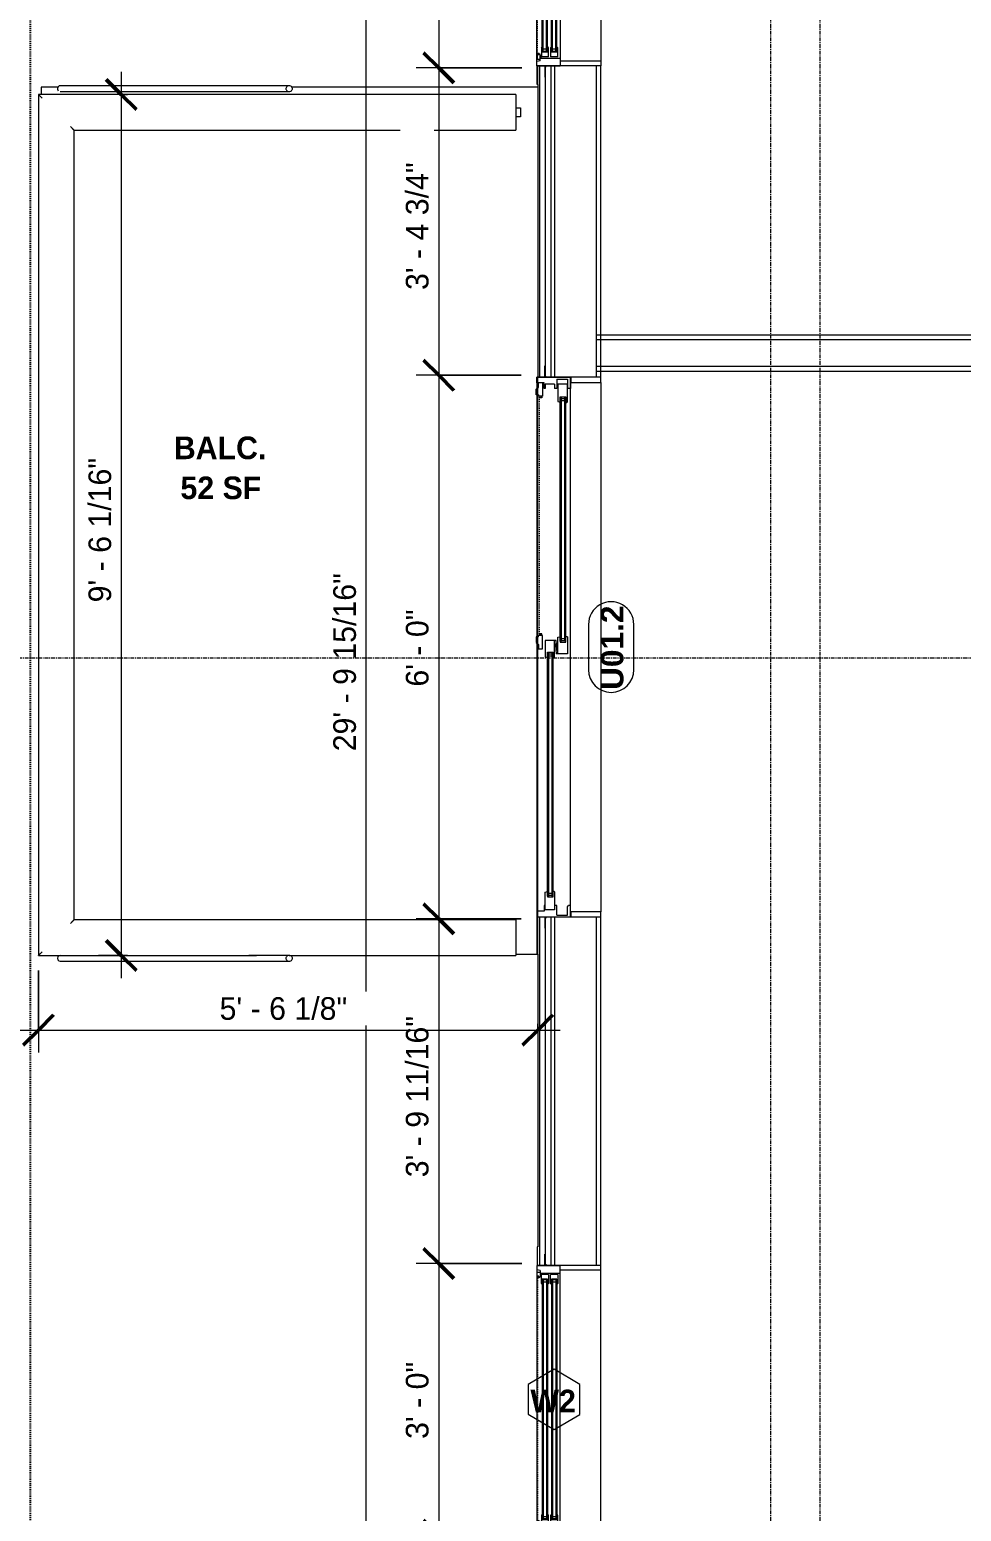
# Model space of a CAD drawing. Header units: inches. Extents: x -4058 to -1781, y 9814 to 12264.
# Drawn here: x -3927.5 to -3804.1, y 10054.2 to 10250.4 of the extents above; entities that cross this region are included whole.
import ezdxf

# ---------------------------------------------------------------- set-up
doc = ezdxf.new("R2010")
doc.units = ezdxf.units.IN
doc.header["$MEASUREMENT"] = 0
for name, pattern in [('Dash', [0.25, 0.125, -0.125]), ('Dash 3_32_', [0.1875, 0.09375, -0.09375]), ('Dash_2_', [0.25, 0.125, -0.125]), ('Grid Line 1_2_', [0.875, 0.5, -0.125, 0.125, -0.125])]:
    doc.linetypes.add(name, pattern=pattern)
for name, color, linetype, lineweight in [('0-1', 7, 'Continuous', 5), ('0-2', 7, 'Continuous', 9), ('A-ANNO-DIMS', 211, 'Continuous', 9), ('A-ANNO-DIMS-32', 211, 'Continuous', 9), ('A-AREA-IDEN', 2, 'Continuous', 9), ('A-DETL-1', 90, 'Dash 3_32_', 9), ('A-DETL-GENF-1', 7, 'Continuous', 9), ('A-DETL-GENF-2', 92, 'Continuous', 18), ('A-DETL-GENF-HDLN-1', 7, 'Dash', 9), ('A-DETL-GENF-HDLN-2', 1, 'Continuous', 18), ('A-DOOR', 31, 'Continuous', 18), ('A-DOOR-1', 7, 'Continuous', 9), ('A-DOOR-FRAM-1', 7, 'Continuous', 9), ('A-DOOR-IDEN', 31, 'Continuous', 9), ('A-FLOR-1', 7, 'Continuous', 9), ('A-FLOR-2', 192, 'Continuous', 9), ('A-FLOR-HRAL-1', 7, 'Continuous', 9), ('A-GLAZ', 151, 'Continuous', 18), ('A-GLAZ-1', 7, 'Continuous', 9), ('A-GLAZ-IDEN', 152, 'Continuous', 9), ('A-WALL-1', 7, 'Continuous', 9), ('A-WALL-2', 113, 'Continuous', 9), ('S-BEAM-1', 7, 'Continuous', 9), ('S-GRID-1', 1, 'Grid Line 1_2_', 9)]:
    doc.layers.add(name, color=color, linetype=linetype, lineweight=lineweight)
doc.layers.add('0-4', color=250, linetype='Dash_2_')
doc.styles.add('Arial_B', font='arialbd.ttf', dxfattribs={"height": 3})
doc.styles.add('Century Gothic', font='ufonts.com_century-gothic.ttf', dxfattribs={"height": 3})
doc.styles.add('Century Gothic_B', font='GOTHICB.TTF', dxfattribs={"height": 3})
doc.dimstyles.new('MARKETING_DIMENSION', dxfattribs={"dimscale": 12, "dimtxt": 3.132505, "dimasz": 0.333333, "dimexe": 0.25, "dimexo": 0.166667, "dimgap": 0.041667, "dimtad": 1, "dimdec": 4, "dimrnd": 0.0625, "dimzin": 3, "dimdsep": 46, "dimlunit": 4, "dimtxsty": 'Century Gothic', "dimblk1": 'OBLIQUE', "dimblk2": 'OBLIQUE', "dimsah": 1, "dimcen": 0.09, "dimdle": 0.25, "dimazin": 0, "dimtfac": 1, "dimtdec": 4, "dimtix": 1, "dimtmove": 0, "dimatfit": 3, "dimfxl": 1, "dimtvp": 1, "dimtfill": 1, "dimfrac": 2, "dimtolj": 1, "dimtzin": 0, "dimarcsym": 2})
doc.dimstyles.new('MARKETING_DIMENSION_1', dxfattribs={"dimscale": 12, "dimtxt": 3.132505, "dimasz": 0.333333, "dimexe": 0.25, "dimexo": 0.166667, "dimgap": 0.041667, "dimtad": 1, "dimdec": 4, "dimrnd": 0.0625, "dimzin": 3, "dimdsep": 46, "dimlunit": 4, "dimtxsty": 'Century Gothic', "dimblk1": 'OBLIQUE', "dimblk2": 'OBLIQUE', "dimsah": 1, "dimcen": 0.09, "dimdle": 0.25, "dimazin": 0, "dimtfac": 1, "dimtdec": 4, "dimtix": 1, "dimtmove": 0, "dimatfit": 3, "dimfxl": 1, "dimtvp": 1, "dimtfill": 1, "dimfrac": 2, "dimtolj": 1, "dimtzin": 0, "dimarcsym": 2})
doc.dimstyles.new('THE_DIMENSION_STRING_3', dxfattribs={"dimscale": 12, "dimtxt": 3.132505, "dimasz": 0.333333, "dimexe": 0.25, "dimexo": 0.166667, "dimgap": 0.041667, "dimtad": 1, "dimdec": 4, "dimrnd": 0.0625, "dimzin": 3, "dimdsep": 46, "dimlunit": 4, "dimtxsty": 'Century Gothic', "dimblk1": 'OBLIQUE', "dimblk2": 'OBLIQUE', "dimsah": 1, "dimcen": 0.09, "dimdle": 0.25, "dimazin": 0, "dimtfac": 1, "dimtdec": 4, "dimtix": 1, "dimtmove": 0, "dimatfit": 3, "dimfxl": 1, "dimtvp": 1, "dimtfill": 1, "dimfrac": 2, "dimtolj": 1, "dimtzin": 0, "dimarcsym": 2})
doc.dimstyles.new('THE_DIMENSION_STRING_4', dxfattribs={"dimscale": 12, "dimtxt": 3.132505, "dimasz": 0.333333, "dimexe": 0.25, "dimexo": 0.166667, "dimgap": 0.041667, "dimtad": 1, "dimdec": 4, "dimrnd": 0.0625, "dimzin": 3, "dimdsep": 46, "dimlunit": 4, "dimtxsty": 'Century Gothic', "dimblk1": 'OBLIQUE', "dimblk2": 'OBLIQUE', "dimsah": 1, "dimcen": 0.09, "dimdle": 0.25, "dimazin": 0, "dimtfac": 1, "dimtdec": 4, "dimtix": 1, "dimtmove": 0, "dimatfit": 3, "dimfxl": 1, "dimtvp": 1, "dimtfill": 1, "dimfrac": 2, "dimtolj": 1, "dimtzin": 0, "dimarcsym": 2})

# ---------------------------------------------------------------- blocks, each defined once
blk = doc.blocks.new('Door-Sliding-Marvin-2_Panel_Patio_Door-Essential - MARVIN ESSENTIAL SLIDING - 6_-0_X6_-10_ - 2ND FLOOR-3344870-UNIT PLANS - 2ND FLOOR')
at = {"layer": 'A-DETL-GENF-1'}
for p, q in [((-32.87, 2.72), (-32.87, 2.27)), ((-32.61, 2.72), (-32.61, 2.27))]:
    blk.add_line(p, q, dxfattribs=at)
at = {"layer": 'A-DETL-GENF-2'}
for p, q in [((-35, 4.28), (-35.75, 4.28)), ((-35.75, 4.28), (-35.75, -0.19)), ((-35, 3.31), (-35, 4.28)), ((-37.25, 3.19), (-37.25, 3.23)), ((-35.75, 3.23), (-37.25, 3.23)), ((-35.91, 3.19), (-37.25, 3.19)), ((-35.91, 3.19), (-35.91, 3.08)), ((-35.75, 3.08), (-35.91, 3.08)), ((-34.25, 3.31), (-35, 3.31)), ((-34.81, 3.19), (-32.46, 3.19)), ((-34.81, 1.94), (-34.81, 3.19)), ((-34.25, 3.19), (-34.25, 3.31)), ((-32.38, 2.87), (-33.09, 2.87)), ((-33.09, 2.87), (-33.09, 2.12)), ((-33.09, 2.12), (-32.34, 2.12)), ((-32.98, 2.72), (-32.98, 2.87)), ((-32.98, 2.27), (-32.98, 2.12)), ((-32.46, 3.19), (-32.38, 2.87)), ((-32.34, 2), (-32.41, 1.94)), ((-32.34, 2.12), (-32.34, 2)), ((-35.5, 1.62), (-35.5, 0.25)), ((-35.5, 1.62), (-34.25, 1.62)), ((-35.5, 0.25), (-34.39, 0.25)), ((-32.41, 1.94), (-34.81, 1.94)), ((-34.39, 0.25), (-34.25, 0.1)), ((-34.25, 1.62), (-34.25, 1.94)), ((-34.25, -0.19), (-34.25, 0.1)), ((-35.75, -0.19), (-34.25, -0.19)), ((-35.06, -0.22), (-35.75, -0.22)), ((-35.75, -0.22), (-35.75, -4.19)), ((-35.06, -4.19), (-35.06, -0.22)), ((35.06, -0.22), (35.06, -4.19)), ((35.75, -0.22), (35.06, -0.22)), ((35.75, -4.19), (35.75, -0.22)), ((-35.75, -4.19), (-35.06, -4.19)), ((35.06, -4.19), (35.75, -4.19))]:
    blk.add_line(p, q, dxfattribs=at)
at = {"layer": 'A-DETL-GENF-HDLN-1'}
blk.add_line((1.75, 3.94), (33.01, 3.94), dxfattribs=at)
at = {"layer": 'A-DETL-GENF-HDLN-2'}
for p, q in [((-0.24, 4.05), (-0.24, 3.53)), ((0.34, 4.05), (-0.24, 4.05)), ((0.6, 4.36), (0.34, 4.05)), ((1.35, 4.36), (0.6, 4.36)), ((1.35, 4.05), (1.35, 4.36)), ((1.35, 4.05), (1.51, 4.05)), ((1.51, 3.69), (1.51, 4.05)), ((1.64, 3.83), (1.64, 3.94)), ((1.75, 3.94), (1.64, 3.94)), ((1.75, 3.65), (1.75, 3.94)), ((33.01, 3.94), (33.12, 3.94)), ((33.01, 3.65), (33.01, 3.94)), ((33.12, 3.83), (33.12, 3.94)), ((33.25, 3.69), (33.25, 4.05)), ((33.41, 4.05), (33.25, 4.05)), ((33.41, 4.05), (33.41, 4.36)), ((33.41, 4.36), (34.16, 4.36)), ((34.16, 4.36), (34.42, 4.05)), ((34.42, 4.05), (35, 4.05)), ((35, 4.28), (35.75, 4.28)), ((35, 3.31), (35, 4.28)), ((35.75, 4.28), (35.75, -0.19)), ((-32.87, 2.72), (-32.87, 2.27)), ((-32.61, 2.72), (-32.61, 2.27)), ((-0.66, 2.12), (-1.41, 2.12)), ((-1.41, 2.12), (-1.41, 2)), ((-1.41, 2), (-1.34, 1.94)), ((-1.29, 3.19), (-1.38, 2.87)), ((-1.38, 2.87), (-0.66, 2.87)), ((0.87, 3.19), (-1.29, 3.19)), ((-1.14, 2.72), (-1.14, 2.27)), ((-0.88, 2.72), (-0.88, 2.27)), ((-0.77, 2.72), (-0.77, 2.87)), ((-0.77, 2.27), (-0.77, 2.12)), ((-0.66, 2.87), (-0.66, 2.12)), ((-0.24, 3.53), (1.51, 3.53)), ((0.87, 1.72), (0.87, 3.19)), ((1.71, 3.69), (1.51, 3.69)), ((1.51, 3.65), (1.75, 3.65)), ((1.51, 3.53), (1.51, 3.65)), ((1.64, 3.83), (1.71, 3.83)), ((1.71, 3.83), (1.71, 3.69)), ((33.25, 3.65), (33.01, 3.65)), ((33.12, 3.83), (33.05, 3.83)), ((33.05, 3.83), (33.05, 3.69)), ((33.05, 3.69), (33.25, 3.69)), ((33.25, 3.53), (33.25, 3.65)), ((35, 3.53), (33.25, 3.53)), ((34.25, 3.19), (34.25, 3.31)), ((34.25, 3.31), (35, 3.31)), ((34.81, 3.19), (34.25, 3.19)), ((34.81, 1.94), (34.81, 3.19)), ((35.75, 3.23), (37.25, 3.23)), ((35.75, 3.08), (35.9, 3.08)), ((35.9, 3.19), (35.9, 3.08)), ((35.9, 3.19), (37.25, 3.19)), ((37.25, 3.19), (37.25, 3.23)), ((-1.34, 1.94), (0.87, 1.94)), ((0.24, 1.82), (-0.88, 1.72)), ((-0.88, 0.25), (-0.88, 1.72)), ((-0.88, 1.5), (1.29, 1.5)), ((1.34, 0.25), (-0.88, 0.25)), ((-0.43, 1.68), (0.43, 1.76)), ((-0.43, 1.58), (-0.43, 1.68)), ((-0.24, 1.58), (-0.43, 1.58)), ((-0.24, 1.62), (0.87, 1.72)), ((-0.24, 1.62), (-0.24, 1.7)), ((-0.24, 1.51), (-0.24, 1.58)), ((0.24, 1.93), (0.24, 1.86)), ((0.24, 1.86), (0.43, 1.86)), ((0.24, 1.82), (0.24, 1.74)), ((0.43, 1.86), (0.43, 1.76)), ((0.66, 1.19), (0.66, 0.44)), ((1.37, 1.19), (0.66, 1.19)), ((0.66, 0.44), (1.41, 0.44)), ((0.77, 1.04), (0.77, 1.19)), ((0.77, 0.58), (0.77, 0.44)), ((0.88, 1.04), (0.88, 0.58)), ((1.14, 1.04), (1.14, 0.58)), ((1.29, 1.5), (1.37, 1.19)), ((1.41, 0.31), (1.34, 0.25)), ((1.41, 0.44), (1.41, 0.31)), ((33.16, 0.44), (32.41, 0.44)), ((32.41, 0.44), (32.41, 0.31)), ((32.41, 0.31), (32.47, 0.25)), ((32.52, 1.5), (32.44, 1.19)), ((32.44, 1.19), (33.16, 1.19)), ((32.47, 0.25), (34.84, 0.25)), ((34.84, 1.5), (32.52, 1.5)), ((32.68, 1.04), (32.68, 0.58)), ((32.93, 1.04), (32.93, 0.58)), ((33.04, 1.04), (33.04, 1.19)), ((33.04, 0.58), (33.04, 0.44)), ((33.16, 1.19), (33.16, 0.44)), ((34.81, 1.94), (34.25, 1.94)), ((34.25, 1.62), (34.25, 1.94)), ((35.5, 1.62), (34.25, 1.62)), ((34.39, 0.25), (34.25, 0.1)), ((34.25, -0.19), (34.25, 0.1)), ((35.5, 0.25), (34.39, 0.25)), ((34.84, 0.25), (34.84, 1.5)), ((35.5, 1.62), (35.5, 0.25)), ((35.75, -0.19), (34.25, -0.19))]:
    blk.add_line(p, q, dxfattribs=at)
at = {"layer": 'A-DOOR'}
for p, q in [((-32.98, 2.87), (-0.77, 2.87)), ((-32.98, 2.72), (-0.77, 2.72)), ((-32.98, 2.27), (-0.77, 2.27)), ((-32.98, 2.12), (-0.77, 2.12)), ((0.77, 1.19), (33.04, 1.19)), ((0.77, 1.04), (33.04, 1.04)), ((0.77, 0.58), (33.04, 0.58)), ((0.77, 0.44), (33.04, 0.44))]:
    blk.add_line(p, q, dxfattribs=at)
at = {"layer": 'A-DOOR-1'}
for p, q in [((-40.68, 4.25), (35.75, 4.25)), ((-40.68, 4.25), (-40.68, 4.19)), ((35.75, 4.19), (-40.68, 4.19)), ((35.75, 4.25), (35.75, 4.19))]:
    blk.add_line(p, q, dxfattribs=at)
at = {"layer": 'A-DOOR-FRAM-1'}
for p, q in [((35.75, 4.28), (-35.75, 4.28)), ((-35.75, 4.28), (-35.75, -0.19)), ((35.75, -0.19), (35.75, 4.28)), ((-35.75, -0.19), (35.75, -0.19))]:
    blk.add_line(p, q, dxfattribs=at)
blk = doc.blocks.new('Window-Double_Hung-Marvin-Essential - ESDH3066 - 2nd Floor-3357214-UNIT PLANS - 2ND FLOOR')
at = {"layer": 'A-DETL-GENF-HDLN-1'}
blk.add_line((16.1, 4.22), (-16.5, 4.22), dxfattribs=at)
at = {"layer": 'A-DETL-GENF-HDLN-2'}
for p, q in [((-17.75, 4.28), (-17.16, 4.28)), ((-17.75, 4.28), (-17.75, 1.19)), ((-17.08, 3.87), (-17.16, 4.28)), ((-16.85, 4.25), (-16.85, 3.87)), ((-16.3, 4.25), (-16.85, 4.25)), ((-16.3, 4.01), (-16.3, 4.25)), ((-16.18, 4.01), (-16.3, 4.01)), ((-16.19, 3.97), (-16.1, 3.97)), ((-16.19, 3.87), (-16.19, 3.97)), ((-16.18, 4.22), (-16.1, 4.22)), ((-16.18, 4.22), (-16.18, 4.01)), ((-16.1, 3.97), (-16.1, 4.22)), ((16.18, 4.22), (16.1, 4.22)), ((16.1, 3.97), (16.1, 4.22)), ((16.19, 3.97), (16.1, 3.97)), ((16.18, 4.22), (16.18, 4.01)), ((16.18, 4.01), (16.3, 4.01)), ((16.19, 3.87), (16.19, 3.97)), ((16.3, 4.01), (16.3, 4.25)), ((16.3, 4.25), (16.85, 4.25)), ((16.85, 4.25), (16.85, 3.87)), ((17.08, 3.87), (17.16, 4.28)), ((17.75, 4.28), (17.16, 4.28)), ((17.75, 4.28), (17.75, 1.19)), ((-19.25, 3.23), (-19.25, 3.19)), ((-17.75, 3.23), (-19.25, 3.23)), ((-19.25, 3.19), (-17.9, 3.19)), ((-17.9, 3.19), (-17.9, 3.08)), ((-17.9, 3.08), (-17.75, 3.08)), ((-17.08, 3.87), (-16.19, 3.87)), ((-16.38, 3.77), (-16.72, 3.77)), ((-16.72, 3.77), (-16.72, 1.19)), ((-15.34, 3.69), (-16.56, 3.69)), ((-16.56, 2.75), (-16.56, 3.69)), ((-16.56, 2.75), (-15.34, 2.75)), ((-15.34, 2.47), (-16.56, 2.47)), ((-16.56, 1.53), (-16.56, 2.47)), ((-16.38, 3.87), (-16.38, 3.77)), ((-15.94, 2.87), (-15.94, 3.59)), ((-15.94, 3.59), (-15.28, 3.59)), ((-15.28, 2.87), (-15.94, 2.87)), ((-15.94, 1.65), (-15.94, 2.37)), ((-15.94, 2.37), (-15.28, 2.37)), ((-15.84, 2.88), (-15.84, 3.57)), ((-15.84, 1.66), (-15.84, 2.35)), ((-15.54, 3.01), (-15.54, 3.45)), ((-15.54, 1.79), (-15.54, 2.23)), ((-15.34, 3.69), (-15.28, 3.63)), ((-15.34, 2.75), (-15.28, 2.81)), ((-15.34, 2.47), (-15.28, 2.41)), ((-15.28, 3.59), (-15.28, 3.63)), ((-15.28, 2.81), (-15.28, 2.87)), ((-15.28, 2.37), (-15.28, 2.41)), ((15.34, 3.69), (15.28, 3.63)), ((15.28, 3.59), (15.28, 3.63)), ((15.94, 3.59), (15.28, 3.59)), ((15.28, 2.81), (15.28, 2.87)), ((15.28, 2.87), (15.94, 2.87)), ((15.34, 2.75), (15.28, 2.81)), ((15.34, 2.47), (15.28, 2.41)), ((15.28, 2.37), (15.28, 2.41)), ((15.94, 2.37), (15.28, 2.37)), ((15.34, 3.69), (16.56, 3.69)), ((16.56, 2.75), (15.34, 2.75)), ((15.34, 2.47), (16.56, 2.47)), ((15.54, 3.01), (15.54, 3.45)), ((15.54, 1.79), (15.54, 2.23)), ((15.84, 2.88), (15.84, 3.57)), ((15.84, 1.66), (15.84, 2.35)), ((15.94, 2.87), (15.94, 3.59)), ((15.94, 1.65), (15.94, 2.37)), ((17.08, 3.87), (16.19, 3.87)), ((16.38, 3.87), (16.38, 3.77)), ((16.38, 3.77), (16.72, 3.77)), ((16.56, 2.75), (16.56, 3.69)), ((16.56, 1.53), (16.56, 2.47)), ((16.72, 3.77), (16.72, 1.19)), ((17.75, 3.23), (19.25, 3.23)), ((17.9, 3.08), (17.75, 3.08)), ((17.9, 3.19), (17.9, 3.08)), ((19.25, 3.19), (17.9, 3.19)), ((19.25, 3.23), (19.25, 3.19)), ((-16.72, 1.19), (-17.75, 1.19)), ((-17.13, 1.16), (-17.13, -4.19)), ((-16.56, 1.53), (-15.34, 1.53)), ((-15.28, 1.65), (-15.94, 1.65)), ((-15.34, 1.53), (-15.28, 1.59)), ((-15.28, 1.59), (-15.28, 1.65)), ((15.28, 1.59), (15.28, 1.65)), ((15.28, 1.65), (15.94, 1.65)), ((15.34, 1.53), (15.28, 1.59)), ((16.56, 1.53), (15.34, 1.53)), ((16.72, 1.19), (17.75, 1.19)), ((17.12, -4.19), (17.12, 1.16)), ((-17.13, -4.19), (-17.75, -4.19)), ((17.12, -4.19), (17.75, -4.19))]:
    blk.add_line(p, q, dxfattribs=at)
at = {"layer": 'A-GLAZ'}
for p, q in [((15.84, 3.57), (-15.84, 3.57)), ((15.84, 3.45), (-15.84, 3.45)), ((15.84, 3.01), (-15.84, 3.01)), ((15.84, 2.88), (-15.84, 2.88)), ((15.84, 2.35), (-15.84, 2.35)), ((15.84, 2.23), (-15.84, 2.23)), ((15.84, 1.79), (-15.84, 1.79)), ((15.84, 1.66), (-15.84, 1.66))]:
    blk.add_line(p, q, dxfattribs=at)
at = {"layer": 'A-GLAZ-1'}
for p, q in [((17.75, 4.28), (-17.75, 4.28)), ((-17.75, 4.28), (-17.75, 1.19)), ((17.75, 1.19), (17.75, 4.28)), ((20.21, 4.25), (17.75, 4.25)), ((17.75, 4.19), (20.21, 4.19)), ((20.21, 4.19), (20.21, 4.25)), ((-17.75, 1.19), (17.75, 1.19)), ((-17.75, 1.16), (-17.75, -4.19)), ((17.75, -4.19), (17.75, 1.16)), ((-17.75, -4.19), (17.75, -4.19))]:
    blk.add_line(p, q, dxfattribs=at)
blk = doc.blocks.new('Window-Double_Hung-Marvin-Essential - ESDH3066 - 2nd Floor-3357213-UNIT PLANS - 2ND FLOOR')
at = {"layer": 'A-DETL-GENF-HDLN-1'}
blk.add_line((16.1, -4.22), (-16.5, -4.22), dxfattribs=at)
at = {"layer": 'A-DETL-GENF-HDLN-2'}
for p, q in [((-17.13, 4.19), (-17.75, 4.19)), ((-17.13, -1.16), (-17.13, 4.19)), ((17.12, 4.19), (17.75, 4.19)), ((17.12, 4.19), (17.12, -1.16)), ((-16.72, -1.19), (-17.75, -1.19)), ((-17.75, -4.28), (-17.75, -1.19)), ((-16.72, -3.77), (-16.72, -1.19)), ((-16.56, -1.53), (-15.34, -1.53)), ((-16.56, -1.53), (-16.56, -2.47)), ((-15.28, -1.65), (-15.94, -1.65)), ((-15.94, -1.65), (-15.94, -2.37)), ((-15.84, -1.66), (-15.84, -2.35)), ((-15.54, -1.79), (-15.54, -2.23)), ((-15.34, -1.53), (-15.28, -1.59)), ((-15.28, -1.59), (-15.28, -1.65)), ((15.34, -1.53), (15.28, -1.59)), ((15.28, -1.59), (15.28, -1.65)), ((15.28, -1.65), (15.94, -1.65)), ((16.56, -1.53), (15.34, -1.53)), ((15.54, -1.79), (15.54, -2.23)), ((15.84, -1.66), (15.84, -2.35)), ((15.94, -1.65), (15.94, -2.37)), ((16.56, -1.53), (16.56, -2.47)), ((16.72, -3.77), (16.72, -1.19)), ((16.72, -1.19), (17.75, -1.19)), ((17.75, -4.28), (17.75, -1.19)), ((-19.25, -3.23), (-19.25, -3.19)), ((-19.25, -3.19), (-17.9, -3.19)), ((-17.75, -3.23), (-19.25, -3.23)), ((-17.9, -3.19), (-17.9, -3.08)), ((-17.9, -3.08), (-17.75, -3.08)), ((-17.08, -3.87), (-17.16, -4.28)), ((-17.08, -3.87), (-16.19, -3.87)), ((-16.85, -4.25), (-16.85, -3.87)), ((-16.38, -3.77), (-16.72, -3.77)), ((-15.34, -2.47), (-16.56, -2.47)), ((-16.56, -2.75), (-15.34, -2.75)), ((-16.56, -2.75), (-16.56, -3.69)), ((-15.34, -3.69), (-16.56, -3.69)), ((-16.38, -3.87), (-16.38, -3.77)), ((-16.19, -3.87), (-16.19, -3.97)), ((-15.94, -2.37), (-15.28, -2.37)), ((-15.28, -2.87), (-15.94, -2.87)), ((-15.94, -2.87), (-15.94, -3.59)), ((-15.94, -3.59), (-15.28, -3.59)), ((-15.84, -2.88), (-15.84, -3.57)), ((-15.54, -3.01), (-15.54, -3.45)), ((-15.34, -2.47), (-15.28, -2.41)), ((-15.34, -2.75), (-15.28, -2.81)), ((-15.34, -3.69), (-15.28, -3.63)), ((-15.28, -2.37), (-15.28, -2.41)), ((-15.28, -2.81), (-15.28, -2.87)), ((-15.28, -3.59), (-15.28, -3.63)), ((15.28, -2.37), (15.28, -2.41)), ((15.94, -2.37), (15.28, -2.37)), ((15.34, -2.47), (15.28, -2.41)), ((15.34, -2.75), (15.28, -2.81)), ((15.28, -2.81), (15.28, -2.87)), ((15.28, -2.87), (15.94, -2.87)), ((15.28, -3.59), (15.28, -3.63)), ((15.94, -3.59), (15.28, -3.59)), ((15.34, -3.69), (15.28, -3.63)), ((15.34, -2.47), (16.56, -2.47)), ((16.56, -2.75), (15.34, -2.75)), ((15.34, -3.69), (16.56, -3.69)), ((15.54, -3.01), (15.54, -3.45)), ((15.84, -2.88), (15.84, -3.57)), ((15.94, -2.87), (15.94, -3.59)), ((17.08, -3.87), (16.19, -3.87)), ((16.19, -3.87), (16.19, -3.97)), ((16.38, -3.87), (16.38, -3.77)), ((16.38, -3.77), (16.72, -3.77)), ((16.56, -2.75), (16.56, -3.69)), ((16.85, -4.25), (16.85, -3.87)), ((17.08, -3.87), (17.16, -4.28)), ((17.9, -3.08), (17.75, -3.08)), ((17.75, -3.23), (19.25, -3.23)), ((17.9, -3.19), (17.9, -3.08)), ((19.25, -3.19), (17.9, -3.19)), ((19.25, -3.23), (19.25, -3.19)), ((-17.75, -4.28), (-17.16, -4.28)), ((-16.3, -4.25), (-16.85, -4.25)), ((-16.18, -4.01), (-16.3, -4.01)), ((-16.3, -4.01), (-16.3, -4.25)), ((-16.19, -3.97), (-16.1, -3.97)), ((-16.18, -4.22), (-16.18, -4.01)), ((-16.18, -4.22), (-16.1, -4.22)), ((-16.1, -3.97), (-16.1, -4.22)), ((16.19, -3.97), (16.1, -3.97)), ((16.1, -3.97), (16.1, -4.22)), ((16.18, -4.22), (16.1, -4.22)), ((16.18, -4.22), (16.18, -4.01)), ((16.18, -4.01), (16.3, -4.01)), ((16.3, -4.01), (16.3, -4.25)), ((16.3, -4.25), (16.85, -4.25)), ((17.75, -4.28), (17.16, -4.28))]:
    blk.add_line(p, q, dxfattribs=at)
at = {"layer": 'A-GLAZ'}
for p, q in [((15.84, -1.66), (-15.84, -1.66)), ((15.84, -1.79), (-15.84, -1.79)), ((15.84, -2.23), (-15.84, -2.23)), ((15.84, -2.35), (-15.84, -2.35)), ((15.84, -2.88), (-15.84, -2.88)), ((15.84, -3.01), (-15.84, -3.01)), ((15.84, -3.45), (-15.84, -3.45)), ((15.84, -3.57), (-15.84, -3.57))]:
    blk.add_line(p, q, dxfattribs=at)
at = {"layer": 'A-GLAZ-1'}
for p, q in [((-17.75, 4.19), (17.75, 4.19)), ((-17.75, -1.16), (-17.75, 4.19)), ((17.75, 4.19), (17.75, -1.16)), ((-17.75, -1.19), (17.75, -1.19)), ((-17.75, -4.28), (-17.75, -1.19)), ((17.75, -1.19), (17.75, -4.28)), ((17.75, -4.28), (-17.75, -4.28)), ((17.75, -4.19), (20.21, -4.19)), ((20.21, -4.25), (17.75, -4.25)), ((20.21, -4.19), (20.21, -4.25))]:
    blk.add_line(p, q, dxfattribs=at)
blk = doc.blocks.new('Railing - Baluster_01-2700443-UNIT PLANS - 2ND FLOOR')
at = {"layer": 'A-FLOR-HRAL-1'}
for p, q in [((-0.59, 1.18), (0.59, 1.18)), ((-0.59, 0.59), (-0.59, 1.18)), ((0.59, 1.18), (0.59, 0.59))]:
    blk.add_line(p, q, dxfattribs=at)
blk = doc.blocks.new('Railing - Railing-3288094-UNIT PLANS - 2ND FLOOR')
at = {"layer": 'A-FLOR-HRAL-1'}
for p, q in [((-3863.09, 10241.84), (-3926.34, 10241.84)), ((-3926.34, 10241.84), (-3926.34, 10127.79)), ((-3863.09, 10241.84), (-3863.09, 10241.37)), ((-3863.09, 10241.37), (-3863.09, 10237.59)), ((-3921.61, 10237.12), (-3863.09, 10237.12)), ((-3921.61, 10132.52), (-3921.61, 10237.12)), ((-3863.09, 10237.59), (-3863.09, 10237.12)), ((-3863.09, 10132.52), (-3921.61, 10132.52)), ((-3863.09, 10132.52), (-3863.09, 10132.05)), ((-3863.09, 10132.05), (-3863.09, 10128.27)), ((-3926.34, 10127.79), (-3897.46, 10127.79)), ((-3893.13, 10127.79), (-3863.09, 10127.79)), ((-3863.09, 10128.27), (-3863.09, 10127.79))]:
    blk.add_line(p, q, dxfattribs=at)
for points, knots in [([(-3926.34, 10241.84), (-3926.34, 10241.84), (-3926.33, 10241.83), (-3926.3, 10241.81), (-3926.27, 10241.78), (-3926.25, 10241.75), (-3926.22, 10241.73), (-3926.19, 10241.7), (-3926.15, 10241.66), (-3926.11, 10241.62), (-3926.07, 10241.58), (-3926.03, 10241.54), (-3925.97, 10241.47), (-3925.91, 10241.41), (-3925.86, 10241.37)], [0, 0, 0, 0, 0.166667, 0.25, 0.333333, 0.416667, 0.458333, 0.5, 0.583333, 0.666667, 0.708333, 0.75, 0.833333, 1, 1, 1, 1]), ([(-3922.08, 10237.59), (-3922.04, 10237.55), (-3921.98, 10237.49), (-3921.9, 10237.41), (-3921.86, 10237.36), (-3921.82, 10237.33), (-3921.79, 10237.29), (-3921.76, 10237.26), (-3921.73, 10237.24), (-3921.7, 10237.21), (-3921.67, 10237.18), (-3921.65, 10237.15), (-3921.62, 10237.13), (-3921.61, 10237.12), (-3921.61, 10237.12)], [0, 0, 0, 0, 0.166667, 0.25, 0.333333, 0.375, 0.416667, 0.5, 0.541667, 0.583333, 0.666667, 0.75, 0.833333, 1, 1, 1, 1]), ([(-3922.08, 10132.05), (-3922.04, 10132.09), (-3921.98, 10132.15), (-3921.9, 10132.23), (-3921.86, 10132.27), (-3921.82, 10132.31), (-3921.79, 10132.34), (-3921.76, 10132.37), (-3921.73, 10132.4), (-3921.7, 10132.43), (-3921.67, 10132.46), (-3921.65, 10132.48), (-3921.62, 10132.51), (-3921.61, 10132.52), (-3921.61, 10132.52)], [0, 0, 0, 0, 0.166667, 0.25, 0.333333, 0.375, 0.416667, 0.5, 0.541667, 0.583333, 0.666667, 0.75, 0.833333, 1, 1, 1, 1]), ([(-3926.34, 10127.79), (-3926.34, 10127.79), (-3926.33, 10127.8), (-3926.3, 10127.83), (-3926.27, 10127.86), (-3926.25, 10127.88), (-3926.22, 10127.91), (-3926.19, 10127.94), (-3926.15, 10127.98), (-3926.11, 10128.02), (-3926.07, 10128.06), (-3926.04, 10128.09), (-3925.97, 10128.16), (-3925.9, 10128.22), (-3925.86, 10128.27)], [0, 0, 0, 0, 0.166667, 0.25, 0.333333, 0.416667, 0.458333, 0.5, 0.583333, 0.666667, 0.708333, 0.75, 0.833333, 1, 1, 1, 1])]:
    blk.add_open_spline(points, degree=3, knots=knots, dxfattribs=at)
at = {"rotation": 269.9999999999999}
blk.add_blockref('Railing - Baluster_01-2700443-UNIT PLANS - 2ND FLOOR', (-3863.68, 10239.48), dxfattribs=at)
blk = doc.blocks.new('Walls 77 - Walls 1-3288039-UNIT PLANS - 2ND FLOOR')
at = {"layer": 'S-BEAM-1'}
for p, q in [((-3893.13, 10242.99), (-3923.48, 10242.99)), ((-3923.48, 10242.24), (-3893.13, 10242.24))]:
    blk.add_line(p, q, dxfattribs=at)
at = {"layer": 'S-BEAM-1', "flags": 128}
for points in [[(-3893.13, 10242.99), (-3893.24, 10242.98), (-3893.34, 10242.95), (-3893.43, 10242.9), (-3893.5, 10242.83), (-3893.55, 10242.75), (-3893.57, 10242.66), (-3893.57, 10242.57), (-3893.55, 10242.49), (-3893.5, 10242.41), (-3893.43, 10242.34), (-3893.34, 10242.29), (-3893.24, 10242.25), (-3893.13, 10242.24)], [(-3893.13, 10242.24), (-3893.03, 10242.25), (-3892.93, 10242.29), (-3892.84, 10242.34), (-3892.77, 10242.41), (-3892.72, 10242.49), (-3892.7, 10242.57), (-3892.7, 10242.66), (-3892.72, 10242.75), (-3892.77, 10242.83), (-3892.84, 10242.9), (-3892.93, 10242.95), (-3893.03, 10242.98), (-3893.13, 10242.99)]]:
    blk.add_lwpolyline(points, dxfattribs=at)
at = {"layer": 'S-BEAM-1'}
blk.add_ellipse((-3923.48, 10242.62), major_axis=(0, 0.375), ratio=0.850805, start_param=0, end_param=2.356194, dxfattribs=at)
blk = doc.blocks.new('Walls 78 - Walls 1-3288048-UNIT PLANS - 2ND FLOOR')
at = {"layer": 'S-BEAM-1'}
for p, q in [((-3923.48, 10127.04), (-3893.13, 10127.04)), ((-3893.13, 10127.79), (-3898.47, 10127.79))]:
    blk.add_line(p, q, dxfattribs=at)
at = {"layer": 'S-BEAM-1', "flags": 128}
for points in [[(-3893.13, 10127.79), (-3893.24, 10127.78), (-3893.34, 10127.75), (-3893.43, 10127.7), (-3893.5, 10127.63), (-3893.55, 10127.55), (-3893.57, 10127.46), (-3893.57, 10127.37), (-3893.55, 10127.29), (-3893.5, 10127.21), (-3893.43, 10127.14), (-3893.34, 10127.09), (-3893.24, 10127.05), (-3893.13, 10127.04)], [(-3893.13, 10127.04), (-3893.03, 10127.05), (-3892.93, 10127.09), (-3892.84, 10127.14), (-3892.77, 10127.21), (-3892.72, 10127.29), (-3892.7, 10127.37), (-3892.7, 10127.46), (-3892.72, 10127.55), (-3892.77, 10127.63), (-3892.84, 10127.7), (-3892.93, 10127.75), (-3893.03, 10127.78), (-3893.13, 10127.79)]]:
    blk.add_lwpolyline(points, dxfattribs=at)
at = {"layer": 'S-BEAM-1'}
blk.add_ellipse((-3923.48, 10127.42), major_axis=(0, 0.375), ratio=0.850805, start_param=0, end_param=3.141593, dxfattribs=at)
blk = doc.blocks.new('CTR - 1st Phase - Shell_rvt-1-UNIT PLANS - 2ND FLOOR')
at = {"layer": 'A-FLOR-1'}
for p, q in [((-3925.97, 10242.81), (-3925.97, 10241.84)), ((-3923.77, 10242.81), (-3925.97, 10242.81)), ((-3860.22, 10242.81), (-3892.76, 10242.81)), ((-3863.09, 10127.98), (-3860.29, 10127.98))]:
    blk.add_line(p, q, dxfattribs=at)
at = {"layer": 'A-WALL-1'}
for p, q in [((-3859.97, 10245.64), (-3859.97, 10204.4)), ((-3859.22, 10245.64), (-3859.22, 10204.4)), ((-3858.47, 10245.64), (-3858.47, 10204.4)), ((-3857.97, 10245.64), (-3857.97, 10204.4)), ((-3857.19, 10245.64), (-3857.22, 10245.64)), ((-3852.47, 10245.64), (-3852.47, 10204.4)), ((-3851.85, 10204.4), (-3851.85, 10245.64)), ((-3860.22, 10243.18), (-3860.22, 10204.4)), ((-3855.85, 10204.4), (-3855.82, 10204.4)), ((-3859.97, 10132.9), (-3859.97, 10086.74)), ((-3859.22, 10132.9), (-3859.22, 10086.74)), ((-3858.47, 10132.9), (-3858.47, 10086.74)), ((-3857.97, 10132.9), (-3857.97, 10086.74)), ((-3855.82, 10132.9), (-3855.85, 10132.9)), ((-3852.47, 10132.9), (-3852.47, 10086.74)), ((-3851.85, 10086.74), (-3851.85, 10132.9)), ((-3860.22, 10127.98), (-3860.22, 10089.2)), ((-3857.22, 10086.74), (-3857.19, 10086.74))]:
    blk.add_line(p, q, dxfattribs=at)
at = {"layer": '0-2'}
for name, p, rotation in [('Window-Double_Hung-Marvin-Essential - ESDH3066 - 2nd Floor-3357213-UNIT PLANS - 2ND FLOOR', (-3856.04, 10263.39), 269.9999999999999), ('Door-Sliding-Marvin-2_Panel_Patio_Door-Essential - MARVIN ESSENTIAL SLIDING - 6_-0_X6_-10_ - 2ND FLOOR-3344870-UNIT PLANS - 2ND FLOOR', (-3856.04, 10168.65), 89.99999999999991), ('Window-Double_Hung-Marvin-Essential - ESDH3066 - 2nd Floor-3357214-UNIT PLANS - 2ND FLOOR', (-3856.04, 10068.99), 89.99999999999991)]:
    blk.add_blockref(name, p, dxfattribs=dict(at, rotation=rotation))
for name in ['Walls 77 - Walls 1-3288039-UNIT PLANS - 2ND FLOOR', 'Railing - Railing-3288094-UNIT PLANS - 2ND FLOOR', 'Walls 78 - Walls 1-3288048-UNIT PLANS - 2ND FLOOR']:
    blk.add_blockref(name, (0, 0), dxfattribs=at)
blk = doc.blocks.new('DIMBLOCK652-UNIT PLANS - 2ND FLOOR')
at = {"layer": 'A-ANNO-DIMS-32', "lineweight": 50}
for p, q in [((-3873.33, 10281.39), (-3875.33, 10283.39)), ((-3873.33, 10281.39), (-3871.33, 10279.39)), ((-3873.33, 10245.39), (-3875.33, 10247.39)), ((-3873.33, 10245.39), (-3871.33, 10243.39))]:
    blk.add_line(p, q, dxfattribs=at)
at = {"layer": 'A-ANNO-DIMS-32'}
for p, q in [((-3862.32, 10281.39), (-3876.33, 10281.39)), ((-3873.33, 10281.39), (-3873.33, 10245.39)), ((-3873.33, 10281.39), (-3862.32, 10281.39)), ((-3862.32, 10245.39), (-3876.33, 10245.39)), ((-3873.33, 10245.39), (-3862.32, 10245.39))]:
    blk.add_line(p, q, dxfattribs=at)
at = {"layer": 'A-ANNO-DIMS-32', "color": 0, "insert": (-3877.68, 10258.14), "char_height": 3, "width": 12.5897, "attachment_point": 1, "rotation": 90, "line_spacing_factor": 0.984502, "style": 'Century Gothic', "bg_fill": 3, "box_fill_scale": 1.25, "bg_fill_color": 256, "bg_fill_true_color": 13158600, "bg_fill_transparency": 0}
blk.add_mtext('3\' - 0"', dxfattribs=at)
blk = doc.blocks.new('_Oblique')
at = {"color": 0, "linetype": 'ByBlock', "lineweight": -2}
blk.add_line((-0.5, -0.5), (0.5, 0.5), dxfattribs=at)
blk = doc.blocks.new('DIMBLOCK653-UNIT PLANS - 2ND FLOOR')
at = {"layer": 'A-ANNO-DIMS-32', "lineweight": 50}
for p, q in [((-3873.33, 10245.39), (-3875.33, 10247.39)), ((-3873.33, 10245.39), (-3871.33, 10243.39)), ((-3873.33, 10204.65), (-3875.33, 10206.65)), ((-3873.33, 10204.65), (-3871.33, 10202.65))]:
    blk.add_line(p, q, dxfattribs=at)
at = {"layer": 'A-ANNO-DIMS-32'}
for p, q in [((-3862.32, 10245.39), (-3876.33, 10245.39)), ((-3873.33, 10245.39), (-3873.33, 10204.65)), ((-3873.33, 10245.39), (-3862.32, 10245.39)), ((-3862.4, 10204.65), (-3876.33, 10204.65)), ((-3873.33, 10204.65), (-3862.4, 10204.65))]:
    blk.add_line(p, q, dxfattribs=at)
at = {"layer": 'A-ANNO-DIMS-32', "color": 0, "insert": (-3877.68, 10215.95), "char_height": 3, "width": 21.7784, "attachment_point": 1, "rotation": 90, "line_spacing_factor": 0.984502, "style": 'Century Gothic', "bg_fill": 3, "box_fill_scale": 1.25, "bg_fill_color": 256, "bg_fill_true_color": 13158600, "bg_fill_transparency": 0}
blk.add_mtext('3\' - 4 3/4"', dxfattribs=at)
blk = doc.blocks.new('DIMBLOCK654-UNIT PLANS - 2ND FLOOR')
at = {"layer": 'A-ANNO-DIMS-32', "lineweight": 50}
for p, q in [((-3873.33, 10204.65), (-3875.33, 10206.65)), ((-3873.33, 10204.65), (-3871.33, 10202.65)), ((-3873.33, 10132.65), (-3875.33, 10134.65)), ((-3873.33, 10132.65), (-3871.33, 10130.65))]:
    blk.add_line(p, q, dxfattribs=at)
at = {"layer": 'A-ANNO-DIMS-32'}
for p, q in [((-3862.4, 10204.65), (-3876.33, 10204.65)), ((-3873.33, 10204.65), (-3873.33, 10132.65)), ((-3873.33, 10204.65), (-3862.4, 10204.65)), ((-3862.4, 10132.65), (-3876.33, 10132.65)), ((-3873.33, 10132.65), (-3862.4, 10132.65))]:
    blk.add_line(p, q, dxfattribs=at)
at = {"layer": 'A-ANNO-DIMS-32', "color": 0, "insert": (-3877.68, 10163.41), "char_height": 3, "width": 12.5897, "attachment_point": 1, "rotation": 90, "line_spacing_factor": 0.984502, "style": 'Century Gothic', "bg_fill": 3, "box_fill_scale": 1.25, "bg_fill_color": 256, "bg_fill_true_color": 13158600, "bg_fill_transparency": 0}
blk.add_mtext('6\' - 0"', dxfattribs=at)
blk = doc.blocks.new('DIMBLOCK655-UNIT PLANS - 2ND FLOOR')
at = {"layer": 'A-ANNO-DIMS-32', "lineweight": 50}
for p, q in [((-3873.33, 10132.65), (-3875.33, 10134.65)), ((-3873.33, 10132.65), (-3871.33, 10130.65)), ((-3873.33, 10086.99), (-3875.33, 10088.99)), ((-3873.33, 10086.99), (-3871.33, 10084.99))]:
    blk.add_line(p, q, dxfattribs=at)
at = {"layer": 'A-ANNO-DIMS-32'}
for p, q in [((-3862.4, 10132.65), (-3876.33, 10132.65)), ((-3873.33, 10132.65), (-3873.33, 10086.99)), ((-3873.33, 10132.65), (-3862.4, 10132.65)), ((-3862.32, 10086.99), (-3876.33, 10086.99)), ((-3873.33, 10086.99), (-3862.32, 10086.99))]:
    blk.add_line(p, q, dxfattribs=at)
at = {"layer": 'A-ANNO-DIMS-32', "color": 0, "insert": (-3877.68, 10098.41), "char_height": 3, "width": 27.387, "attachment_point": 1, "rotation": 90, "line_spacing_factor": 0.984502, "style": 'Century Gothic', "bg_fill": 3, "box_fill_scale": 1.25, "bg_fill_color": 256, "bg_fill_true_color": 13158600, "bg_fill_transparency": 0}
blk.add_mtext('3\' - 9 11/16"', dxfattribs=at)
blk = doc.blocks.new('DIMBLOCK656-UNIT PLANS - 2ND FLOOR')
at = {"layer": 'A-ANNO-DIMS-32', "lineweight": 50}
for p, q in [((-3873.33, 10086.99), (-3875.33, 10088.99)), ((-3873.33, 10086.99), (-3871.33, 10084.99)), ((-3873.33, 10050.99), (-3875.33, 10052.99)), ((-3873.33, 10050.99), (-3871.33, 10048.99))]:
    blk.add_line(p, q, dxfattribs=at)
at = {"layer": 'A-ANNO-DIMS-32'}
for p, q in [((-3862.32, 10086.99), (-3876.33, 10086.99)), ((-3873.33, 10086.99), (-3873.33, 10050.99)), ((-3873.33, 10086.99), (-3862.32, 10086.99)), ((-3862.32, 10050.99), (-3876.33, 10050.99)), ((-3873.33, 10050.99), (-3862.32, 10050.99))]:
    blk.add_line(p, q, dxfattribs=at)
at = {"layer": 'A-ANNO-DIMS-32', "color": 0, "insert": (-3877.68, 10063.75), "char_height": 3, "width": 12.5897, "attachment_point": 1, "rotation": 90, "line_spacing_factor": 0.984502, "style": 'Century Gothic', "bg_fill": 3, "box_fill_scale": 1.25, "bg_fill_color": 256, "bg_fill_true_color": 13158600, "bg_fill_transparency": 0}
blk.add_mtext('3\' - 0"', dxfattribs=at)
blk = doc.blocks.new('Door Tag - Type Mark-2601225-UNIT PLANS - 2ND FLOOR')
at = {"layer": 'A-DOOR-IDEN'}
for p, q in [((0.09375, 0.09375), (-0.09375, 0.09375)), ((-0.09375, -0.09375), (0.09375, -0.09375))]:
    blk.add_line(p, q, dxfattribs=at)
for centre, start, end in [((-0.09375, 0), 90, 270), ((0.09375, 0), 270, 90)]:
    blk.add_arc(centre, 0.09375, start, end, dxfattribs=at)
blk = doc.blocks.new('DIMBLOCK1128-UNIT PLANS - 2ND FLOOR')
at = {"layer": 'A-ANNO-DIMS-32', "lineweight": 50}
for p, q in [((-3882.95, 10346.4), (-3884.95, 10348.4)), ((-3882.95, 10346.4), (-3880.95, 10344.4)), ((-3882.95, 9988.44), (-3884.95, 9990.44)), ((-3882.95, 9988.44), (-3880.95, 9986.44))]:
    blk.add_line(p, q, dxfattribs=at)
at = {"layer": 'A-ANNO-DIMS-32'}
for p, q in [((-3854.47, 10346.4), (-3885.95, 10346.4)), ((-3882.95, 9988.44), (-3882.95, 10346.4)), ((-3882.95, 10346.4), (-3854.47, 10346.4)), ((-3858.04, 9988.44), (-3885.95, 9988.44)), ((-3882.95, 9988.44), (-3858.04, 9988.44))]:
    blk.add_line(p, q, dxfattribs=at)
at = {"layer": 'A-ANNO-DIMS-32', "color": 0, "insert": (-3887.29, 10154.84), "char_height": 3, "width": 30.1914, "attachment_point": 1, "rotation": 90, "line_spacing_factor": 0.984502, "style": 'Century Gothic', "bg_fill": 3, "box_fill_scale": 1.25, "bg_fill_color": 256, "bg_fill_true_color": 13158600, "bg_fill_transparency": 0}
blk.add_mtext('29\' - 9 15/16"', dxfattribs=at)
blk = doc.blocks.new('Window Tag - ONE-4156801-UNIT PLANS - 2ND FLOOR')
at = {"layer": 'A-GLAZ-IDEN'}
for p, q in [((0, 0.125), (-0.1071, 0.0619)), ((0.107, 0.062), (0, 0.125)), ((-0.1071, 0.0619), (-0.1071, -0.0619)), ((0.107, -0.0624), (0.107, 0.062)), ((-0.1071, -0.0619), (0, -0.125)), ((0, -0.125), (0.107, -0.0624))]:
    blk.add_line(p, q, dxfattribs=at)
blk = doc.blocks.new('DIMBLOCK1524-UNIT PLANS - 2ND FLOOR')
at = {"layer": 'A-ANNO-DIMS-32'}
for p, q in [((-3915.37, 10244.84), (-3915.37, 10124.79)), ((-3914.54, 10241.84), (-3918.37, 10241.84)), ((-3915.37, 10241.84), (-3914.54, 10241.84)), ((-3914.54, 10127.79), (-3918.37, 10127.79)), ((-3915.37, 10127.79), (-3914.54, 10127.79))]:
    blk.add_line(p, q, dxfattribs=at)
at = {"layer": 'A-ANNO-DIMS-32', "lineweight": 50}
for p, q in [((-3915.37, 10241.84), (-3917.37, 10243.84)), ((-3915.37, 10241.84), (-3913.37, 10239.84)), ((-3915.37, 10127.79), (-3917.37, 10129.79)), ((-3915.37, 10127.79), (-3913.37, 10125.79))]:
    blk.add_line(p, q, dxfattribs=at)
at = {"layer": 'A-ANNO-DIMS-32', "color": 0, "insert": (-3919.71, 10174.57), "char_height": 3, "width": 24.5827, "attachment_point": 1, "rotation": 90, "line_spacing_factor": 0.984502, "style": 'Century Gothic', "bg_fill": 3, "box_fill_scale": 1.25, "bg_fill_color": 256, "bg_fill_true_color": 13158600, "bg_fill_transparency": 0}
blk.add_mtext('9\' - 6 1/16"', dxfattribs=at)
blk = doc.blocks.new('DIMBLOCK1525-UNIT PLANS - 2ND FLOOR')
at = {"layer": 'A-ANNO-DIMS-32'}
for p, q in [((-3926.34, 10125.79), (-3926.34, 10114.92)), ((-3926.34, 10117.92), (-3926.34, 10125.79)), ((-3860.22, 10118.75), (-3860.22, 10114.92)), ((-3860.22, 10117.92), (-3860.22, 10118.75)), ((-3929.34, 10117.92), (-3857.22, 10117.92))]:
    blk.add_line(p, q, dxfattribs=at)
at = {"layer": 'A-ANNO-DIMS-32', "lineweight": 50}
for p, q in [((-3926.34, 10117.92), (-3924.34, 10119.92)), ((-3860.22, 10117.92), (-3858.22, 10119.92)), ((-3926.34, 10117.92), (-3928.34, 10115.92)), ((-3860.22, 10117.92), (-3862.22, 10115.92))]:
    blk.add_line(p, q, dxfattribs=at)
at = {"layer": 'A-ANNO-DIMS-32', "color": 0, "insert": (-3902.35, 10122.27), "char_height": 3, "width": 21.7784, "attachment_point": 1, "line_spacing_factor": 0.984502, "style": 'Century Gothic', "bg_fill": 3, "box_fill_scale": 1.25, "bg_fill_color": 256, "bg_fill_true_color": 13158600, "bg_fill_transparency": 0}
blk.add_mtext('5\' - 6 1/8"', dxfattribs=at)

msp = doc.modelspace()

# ---------------------------------------------------------------- linework, layer by layer
at = {"layer": '0-4'}
msp.add_line((-3927.40682, 9977.52729), (-3927.40682, 10354.2894), dxfattribs=at)
at = {"layer": 'A-DETL-1'}
msp.add_line((-3852.47374, 10241.3741), (-3852.47374, 10239.3741), dxfattribs=at)
at = {"layer": 'A-FLOR-2'}
msp.add_line((-3851.84874, 10203.7144), (-3851.84874, 10133.5894), dxfattribs=at)
at = {"layer": 'A-WALL-2'}
for p, q in [((-3696.78054, 10209.9644), (-3852.47374, 10209.9644)), ((-3852.47374, 10209.9644), (-3852.47374, 10205.2144)), ((-3697.40554, 10209.3394), (-3852.47374, 10209.3394)), ((-3852.47374, 10205.8394), (-3697.40554, 10205.8394)), ((-3852.47374, 10205.2144), (-3696.78054, 10205.2144))]:
    msp.add_line(p, q, dxfattribs=at)
at = {"layer": 'S-GRID-1'}
for p, q in [((-3829.32374, 9814.0266), (-3829.32374, 12247.50061)), ((-3822.82374, 9814.0266), (-3822.82374, 12247.50061))]:
    msp.add_line(p, q, dxfattribs=at)

# ---------------------------------------------------------------- block references
at = {"layer": '0-1'}
msp.add_blockref('CTR - 1st Phase - Shell_rvt-1-UNIT PLANS - 2ND FLOOR', (0, 0), dxfattribs=at)
at = {"layer": 'A-DOOR-IDEN', "xscale": 31.99999999999999, "yscale": 31.99999999999999, "zscale": 31.99999999999999, "rotation": 89.99999999999955}
msp.add_blockref('Door Tag - Type Mark-2601225-UNIT PLANS - 2ND FLOOR', (-3850.48726, 10168.6519), dxfattribs=at)

# ---------------------------------------------------------------- texts
at = {"layer": 'A-AREA-IDEN', "char_height": 3, "attachment_point": 1, "style": 'Century Gothic_B'}
for s, insert, width in [('BALC.', (-3908.40512, 10196.54056), 14.544), ('52 SF', (-3907.52953, 10191.24343), 12.423)]:
    msp.add_mtext(s, dxfattribs=dict(at, insert=insert, width=width))
at = {"layer": 'A-DOOR-IDEN', "insert": (-3851.86711, 10162.96883), "char_height": 3, "width": 13.635, "attachment_point": 1, "rotation": 90, "style": 'Arial_B'}
msp.add_mtext('U01.2', dxfattribs=at)

# ---------------------------------------------------------------- next in the draw order: dimensions: what is measured, and where the dimension line sits
at = {"layer": 'A-ANNO-DIMS'}
dim = msp.add_linear_dim(base=(-3873.33043, 10245.38783), p1=(-3860.31802, 10281.39096), p2=(-3860.31802, 10245.38783), angle=90, dimstyle='THE_DIMENSION_STRING_3', override={"dimpost": '<>', "dimfxl": 36.003125}, dxfattribs=at)
dim.commit()
dim.dimension.update_dxf_attribs({"geometry": 'DIMBLOCK652-UNIT PLANS - 2ND FLOOR', "text_midpoint": (-3875.40588, 10263.3894)})

# ---------------------------------------------------------------- next in the draw order: dimensions: what is measured, and where the dimension line sits
dim = msp.add_linear_dim(base=(-3873.33043, 10204.6519), p1=(-3860.31802, 10245.38783), p2=(-3860.39949, 10204.6519), angle=90, dimstyle='THE_DIMENSION_STRING_3', override={"dimpost": '<>', "dimfxl": 40.736019}, dxfattribs=at)
dim.commit()
dim.dimension.update_dxf_attribs({"geometry": 'DIMBLOCK653-UNIT PLANS - 2ND FLOOR', "text_midpoint": (-3875.5721, 10225.01986)})

# ---------------------------------------------------------------- next in the draw order: dimensions: what is measured, and where the dimension line sits
dim = msp.add_linear_dim(base=(-3873.33043, 10132.6519), p1=(-3860.39949, 10204.6519), p2=(-3860.39949, 10132.6519), angle=90, dimstyle='THE_DIMENSION_STRING_3', override={"dimpost": '<>', "dimfxl": 72}, dxfattribs=at)
dim.commit()
dim.dimension.update_dxf_attribs({"geometry": 'DIMBLOCK654-UNIT PLANS - 2ND FLOOR', "text_midpoint": (-3875.40588, 10168.6519)})

# ---------------------------------------------------------------- next in the draw order: dimensions: what is measured, and where the dimension line sits
dim = msp.add_linear_dim(base=(-3873.33043, 10086.99096), p1=(-3860.39949, 10132.6519), p2=(-3860.31802, 10086.99096), angle=90, dimstyle='THE_DIMENSION_STRING_3', override={"dimpost": '<>', "dimfxl": 45.66101}, dxfattribs=at)
dim.commit()
dim.dimension.update_dxf_attribs({"geometry": 'DIMBLOCK655-UNIT PLANS - 2ND FLOOR', "text_midpoint": (-3875.5721, 10109.82143)})

# ---------------------------------------------------------------- next in the draw order: dimensions: what is measured, and where the dimension line sits
dim = msp.add_linear_dim(base=(-3873.33043, 10050.99096), p1=(-3860.31802, 10086.99096), p2=(-3860.31802, 10050.99096), angle=90, dimstyle='THE_DIMENSION_STRING_3', override={"dimpost": '<>', "dimfxl": 36}, dxfattribs=at)
dim.commit()
dim.dimension.update_dxf_attribs({"geometry": 'DIMBLOCK656-UNIT PLANS - 2ND FLOOR', "text_midpoint": (-3875.40588, 10068.99096)})

# ---------------------------------------------------------------- next in the draw order: dimensions: what is measured, and where the dimension line sits
dim = msp.add_linear_dim(base=(-3882.94632, 10346.4019), p1=(-3856.03624, 9988.4394), p2=(-3852.47374, 10346.4019), angle=90, dimstyle='THE_DIMENSION_STRING_4', override={"dimpost": '<>', "dimfxl": 357.980227}, dxfattribs=at)
dim.commit()
dim.dimension.update_dxf_attribs({"geometry": 'DIMBLOCK1128-UNIT PLANS - 2ND FLOOR', "text_midpoint": (-3885.18799, 10167.42065)})

# ---------------------------------------------------------------- next in the draw order: linework, layer by layer
at = {"layer": 'S-GRID-1'}
msp.add_line((-1781.27288, 10167.1894), (-4041.7795, 10167.1894), dxfattribs=at)

# ---------------------------------------------------------------- next in the draw order: block references
at = {"layer": 'A-GLAZ-IDEN', "xscale": 31.99999999999999, "yscale": 31.99999999999999, "zscale": 31.99999999999999}
msp.add_blockref('Window Tag - ONE-4156801-UNIT PLANS - 2ND FLOOR', (-3858.04237, 10068.99096), dxfattribs=at)

# ---------------------------------------------------------------- next in the draw order: texts
at = {"layer": 'A-GLAZ-IDEN', "insert": (-3861.17911, 10070.27471), "char_height": 3, "width": 7.575, "attachment_point": 1, "style": 'Century Gothic_B'}
msp.add_mtext('W2', dxfattribs=at)

# ---------------------------------------------------------------- next in the draw order: dimensions: what is measured, and where the dimension line sits
at = {"layer": 'A-ANNO-DIMS'}
dim = msp.add_linear_dim(base=(-3915.36802, 10127.79308), p1=(-3912.53959, 10241.84248), p2=(-3912.53959, 10127.79308), angle=90, dimstyle='MARKETING_DIMENSION', override={"dimpost": '<>', "dimfxl": 114.049409}, dxfattribs=at)
dim.commit()
dim.dimension.update_dxf_attribs({"geometry": 'DIMBLOCK1524-UNIT PLANS - 2ND FLOOR', "text_midpoint": (-3917.60969, 10184.81778)})

# ---------------------------------------------------------------- next in the draw order: dimensions: what is measured, and where the dimension line sits
dim = msp.add_linear_dim(base=(-3860.22374, 10117.91996), p1=(-3926.33594, 10127.79308), p2=(-3860.22374, 10120.74839), dimstyle='MARKETING_DIMENSION_1', override={"dimpost": '<>', "dimfxl": 66.486474}, dxfattribs=at)
dim.commit()
dim.dimension.update_dxf_attribs({"geometry": 'DIMBLOCK1525-UNIT PLANS - 2ND FLOOR', "text_midpoint": (-3893.27984, 10120.16163)})

doc.saveas('drawing.dxf')
